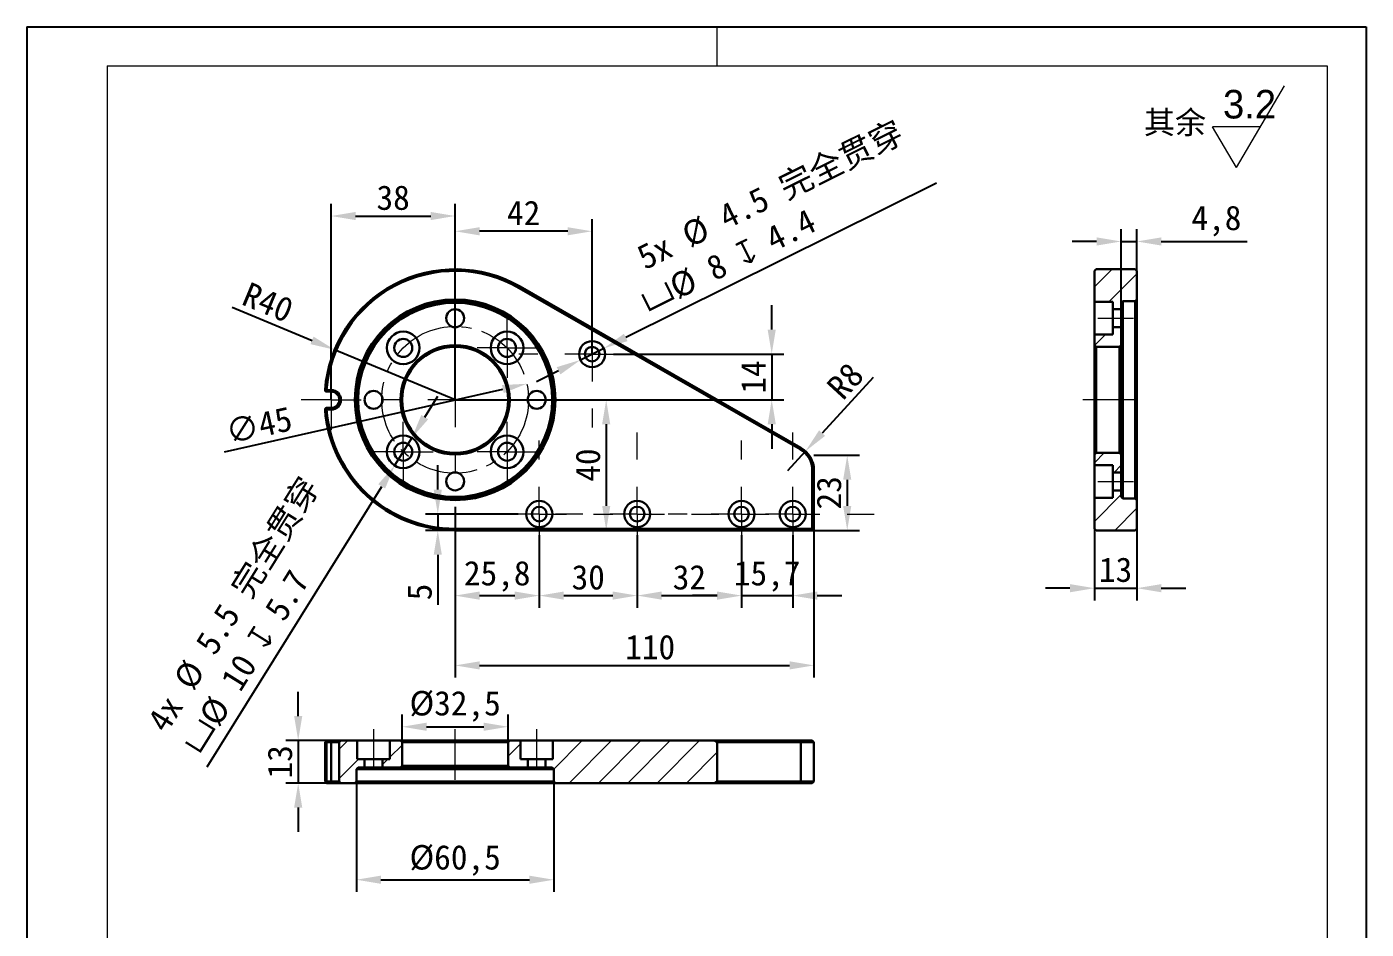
# Model space of a CAD drawing. Header units: millimetres. Extents: x 13 to 7248, y -1201 to 1478.
# Drawn here: x 2513.1 to 2923.7, y -887.9 to -611.3 of the extents above; entities that cross this region are included whole.
import ezdxf

# ---------------------------------------------------------------- set-up
doc = ezdxf.new("R2010")
doc.units = ezdxf.units.MM
doc.header["$LTSCALE"] = 5
doc.header["$PDSIZE"] = -1
doc.linetypes.add('CENTER2', pattern=[28.575, 19.05, -3.175, 3.175, -3.175])
doc.linetypes.add('SLD-实线', pattern=[0])
doc.layers.get('0').update_dxf_attribs({"lineweight": 30})
for name, color, linetype, lineweight in [('中心线层', 1, 'CENTER2', 13), ('剖面层', 2, 'Continuous', 15), ('粗实线', 7, 'SLD-实线', 15)]:
    doc.layers.add(name, color=color, linetype=linetype, lineweight=lineweight)
for name, color, linetype in [('图框', 7, 'SLD-实线'), ('文字层', 7, 'SLD-实线'), ('标注层', 96, 'SLD-实线')]:
    doc.layers.add(name, color=color, linetype=linetype)
doc.styles.add('SLDTEXTSTYLE0', font='')
doc.styles.add('SLDTEXTSTYLE3', font='', dxfattribs={"bigfont": 'bigfont'})
doc.styles.get("Standard").update_dxf_attribs({"font": ''})
doc.styles.get('SLDTEXTSTYLE0').set_extended_font_data('汉仪长仿宋体')
doc.styles.get('SLDTEXTSTYLE3').set_extended_font_data('汉仪长仿宋体')
doc.styles.get('Standard').set_extended_font_data('SimSun')
doc.dimstyles.new('副本3-1', dxfattribs={"dimscale": 3, "dimtxt": 2.5, "dimasz": 2.5, "dimexe": 1.25, "dimexo": 0, "dimtad": 1, "dimtxsty": 'Standard', "dimcen": 2.5, "dimclrt": 256, "dimadec": 0, "dimazin": 0, "dimtfac": 1, "dimtmove": 0, "dimatfit": 3, "dimfxl": 0, "dimarcsym": 0})
pattern_1 = [(45, (2508.13, -1202.947), (-4.49013, 4.49013), [])]

# ---------------------------------------------------------------- blocks, each defined once
blk = doc.blocks.new('*D365')
at = {"layer": 'Defpoints', "color": 0}
for p in [(2666.39, -720.73), (2622.48, -730.59)]:
    blk.add_point(p, dxfattribs=at)
at = {"layer": '标注层', "color": 0, "lineweight": -2}
blk.add_line((2573.69, -741.55), (2659.07, -722.37), dxfattribs=at)
at = {"layer": '标注层', "color": 0}
blk.add_solid([(2658.8, -721.15), (2659.35, -723.59), (2666.39, -720.73)], dxfattribs=at)
at = {"layer": '标注层', "insert": (2573.47, -731.99), "char_height": 7.5, "attachment_point": 1, "rotation": 12.6568}
blk.add_mtext('∅45', dxfattribs=at)
blk = doc.blocks.new('*D366')
at = {"layer": 'Defpoints', "color": 0}
for p in [(2644.44, -674.01), (2686.44, -711.66), (2644.44, -725.66)]:
    blk.add_point(p, dxfattribs=at)
at = {"layer": '标注层', "color": 0, "lineweight": -2}
for p, q in [((2644.44, -725.66), (2644.44, -670.26)), ((2686.44, -711.66), (2686.44, -670.26)), ((2678.94, -674.01), (2651.94, -674.01))]:
    blk.add_line(p, q, dxfattribs=at)
at = {"layer": '标注层', "color": 0}
for points in [[(2651.94, -672.76), (2651.94, -675.26), (2644.44, -674.01)], [(2678.94, -672.76), (2678.94, -675.26), (2686.44, -674.01)]]:
    blk.add_solid(points, dxfattribs=at)
at = {"layer": '标注层', "insert": (2665.44, -664.63), "char_height": 7.5, "attachment_point": 2}
blk.add_mtext('42', dxfattribs=at)
blk = doc.blocks.new('*D367')
at = {"layer": 'Defpoints', "color": 0}
for p in [(2644.44, -765.66), (2754.44, -765.66), (2754.44, -807.05)]:
    blk.add_point(p, dxfattribs=at)
at = {"layer": '标注层', "color": 0, "lineweight": -2}
for p, q in [((2644.44, -765.66), (2644.44, -810.8)), ((2754.44, -765.66), (2754.44, -810.8)), ((2651.94, -807.05), (2746.94, -807.05))]:
    blk.add_line(p, q, dxfattribs=at)
at = {"layer": '标注层', "color": 0}
for points in [[(2651.94, -805.8), (2651.94, -808.3), (2644.44, -807.05)], [(2746.94, -805.8), (2746.94, -808.3), (2754.44, -807.05)]]:
    blk.add_solid(points, dxfattribs=at)
at = {"layer": '标注层', "insert": (2704.23, -797.67), "char_height": 7.5, "attachment_point": 2}
blk.add_mtext('110', dxfattribs=at)
blk = doc.blocks.new('*D368')
at = {"layer": 'Defpoints', "color": 0}
for p in [(2754.44, -742.66), (2754.44, -765.66), (2764.63, -765.66)]:
    blk.add_point(p, dxfattribs=at)
at = {"layer": '标注层', "color": 0, "lineweight": -2}
for p, q in [((2754.44, -742.66), (2768.38, -742.66)), ((2764.63, -750.16), (2764.63, -758.16)), ((2754.44, -765.66), (2768.38, -765.66))]:
    blk.add_line(p, q, dxfattribs=at)
at = {"layer": '标注层', "color": 0}
for points in [[(2763.38, -750.16), (2765.88, -750.16), (2764.63, -742.66)], [(2763.38, -758.16), (2765.88, -758.16), (2764.63, -765.66)]]:
    blk.add_solid(points, dxfattribs=at)
at = {"layer": '标注层', "insert": (2755.25, -754.16), "char_height": 7.5, "attachment_point": 2, "rotation": 90}
blk.add_mtext('23', dxfattribs=at)
blk = doc.blocks.new('*D371')
at = {"layer": 'Defpoints', "color": 0}
for p in [(2644.44, -669.33), (2606.44, -725.66), (2644.44, -725.66)]:
    blk.add_point(p, dxfattribs=at)
at = {"layer": '标注层', "color": 0, "lineweight": -2}
for p, q in [((2606.44, -725.66), (2606.44, -665.58)), ((2644.44, -725.66), (2644.44, -665.58)), ((2613.94, -669.33), (2636.94, -669.33))]:
    blk.add_line(p, q, dxfattribs=at)
at = {"layer": '标注层', "color": 0}
for points in [[(2613.94, -668.08), (2613.94, -670.58), (2606.44, -669.33)], [(2636.94, -668.08), (2636.94, -670.58), (2644.44, -669.33)]]:
    blk.add_solid(points, dxfattribs=at)
at = {"layer": '标注层', "insert": (2625.44, -659.95), "char_height": 7.5, "attachment_point": 2}
blk.add_mtext('38', dxfattribs=at)
blk = doc.blocks.new('*D372')
at = {"layer": 'Defpoints', "color": 0}
for p in [(2607.49, -710.32), (2644.44, -725.66)]:
    blk.add_point(p, dxfattribs=at)
at = {"layer": '标注层', "color": 0, "lineweight": -2}
for p, q in [((2576.13, -697.3), (2600.57, -707.45)), ((2644.44, -725.66), (2607.49, -710.32))]:
    blk.add_line(p, q, dxfattribs=at)
at = {"layer": '标注层', "color": 0}
blk.add_solid([(2601.05, -706.29), (2600.09, -708.6), (2607.49, -710.32)], dxfattribs=at)
at = {"layer": '标注层', "insert": (2581.45, -689.36), "char_height": 7.5, "attachment_point": 1, "rotation": 337.4582}
blk.add_mtext('R40', dxfattribs=at)
blk = doc.blocks.new('*D373')
at = {"layer": 'Defpoints', "color": 0}
for p in [(2631.17, -737.32), (2625.89, -745.81)]:
    blk.add_point(p, dxfattribs=at)
at = {"layer": '标注层', "color": 0, "lineweight": -2}
for p, q in [((2635.13, -730.96), (2639.1, -724.59)), ((2631.17, -737.32), (2625.89, -745.81)), ((2568.44, -838.1), (2621.92, -752.18))]:
    blk.add_line(p, q, dxfattribs=at)
at = {"layer": '标注层', "color": 0}
for points in [[(2634.07, -730.29), (2636.19, -731.62), (2631.17, -737.32)], [(2620.86, -751.52), (2622.98, -752.84), (2625.89, -745.81)]]:
    blk.add_solid(points, dxfattribs=at)
at = {"layer": '标注层', "insert": (2549.62, -824.18), "char_height": 7.5, "attachment_point": 1, "rotation": 58.0983}
blk.add_mtext('4x %%C 5.5 完全贯穿\\P{\\fGDT|b0|i0|c134|p2;v}%%C 10 {\\fGDT|b0|i0|c134|p2;x} 5.7', dxfattribs=at)
blk = doc.blocks.new('*D374')
at = {"layer": 'Defpoints', "color": 0}
for p in [(2644.44, -758.41), (2670.24, -767.16), (2670.24, -785.66)]:
    blk.add_point(p, dxfattribs=at)
at = {"layer": '标注层', "color": 0, "lineweight": -2}
for p, q in [((2644.44, -758.41), (2644.44, -789.41)), ((2670.24, -767.16), (2670.24, -789.41)), ((2651.94, -785.66), (2662.74, -785.66))]:
    blk.add_line(p, q, dxfattribs=at)
at = {"layer": '标注层', "color": 0}
for points in [[(2651.94, -784.41), (2651.94, -786.91), (2644.44, -785.66)], [(2662.74, -784.41), (2662.74, -786.91), (2670.24, -785.66)]]:
    blk.add_solid(points, dxfattribs=at)
at = {"layer": '标注层', "insert": (2657.34, -775.03), "char_height": 7.5, "attachment_point": 2}
blk.add_mtext('25,8', dxfattribs=at)
blk = doc.blocks.new('*D375')
at = {"layer": 'Defpoints', "color": 0}
for p in [(2670.24, -767.16), (2700.24, -767.16), (2700.24, -785.66)]:
    blk.add_point(p, dxfattribs=at)
at = {"layer": '标注层', "color": 0, "lineweight": -2}
for p, q in [((2670.24, -767.16), (2670.24, -789.41)), ((2700.24, -767.16), (2700.24, -789.41)), ((2677.74, -785.66), (2692.74, -785.66))]:
    blk.add_line(p, q, dxfattribs=at)
at = {"layer": '标注层', "color": 0}
for points in [[(2677.74, -784.41), (2677.74, -786.91), (2670.24, -785.66)], [(2692.74, -784.41), (2692.74, -786.91), (2700.24, -785.66)]]:
    blk.add_solid(points, dxfattribs=at)
at = {"layer": '标注层', "insert": (2685.24, -776.28), "char_height": 7.5, "attachment_point": 2}
blk.add_mtext('30', dxfattribs=at)
blk = doc.blocks.new('*D376')
at = {"layer": 'Defpoints', "color": 0}
for p in [(2700.24, -767.16), (2732.24, -767.16), (2732.24, -785.66)]:
    blk.add_point(p, dxfattribs=at)
at = {"layer": '标注层', "color": 0, "lineweight": -2}
for p, q in [((2700.24, -767.16), (2700.24, -789.41)), ((2732.24, -767.16), (2732.24, -789.41)), ((2707.74, -785.66), (2724.74, -785.66))]:
    blk.add_line(p, q, dxfattribs=at)
at = {"layer": '标注层', "color": 0}
for points in [[(2707.74, -784.41), (2707.74, -786.91), (2700.24, -785.66)], [(2724.74, -784.41), (2724.74, -786.91), (2732.24, -785.66)]]:
    blk.add_solid(points, dxfattribs=at)
at = {"layer": '标注层', "insert": (2716.24, -776.28), "char_height": 7.5, "attachment_point": 2}
blk.add_mtext('32', dxfattribs=at)
blk = doc.blocks.new('*D377')
at = {"layer": 'Defpoints', "color": 0}
for p in [(2732.24, -767.16), (2747.94, -767.16), (2747.94, -785.66)]:
    blk.add_point(p, dxfattribs=at)
at = {"layer": '标注层', "color": 0, "lineweight": -2}
for p, q in [((2732.24, -767.16), (2732.24, -789.41)), ((2747.94, -767.16), (2747.94, -789.41)), ((2724.74, -785.66), (2717.24, -785.66)), ((2732.24, -785.66), (2747.94, -785.66)), ((2755.44, -785.66), (2762.94, -785.66))]:
    blk.add_line(p, q, dxfattribs=at)
at = {"layer": '标注层', "color": 0}
for points in [[(2724.74, -784.41), (2724.74, -786.91), (2732.24, -785.66)], [(2755.44, -784.41), (2755.44, -786.91), (2747.94, -785.66)]]:
    blk.add_solid(points, dxfattribs=at)
at = {"layer": '标注层', "insert": (2740.09, -775.03), "char_height": 7.5, "attachment_point": 2}
blk.add_mtext('15,7', dxfattribs=at)
blk = doc.blocks.new('*D378')
at = {"layer": 'Defpoints', "color": 0}
for p in [(2692.94, -711.66), (2644.44, -725.66), (2741.49, -725.66)]:
    blk.add_point(p, dxfattribs=at)
at = {"layer": '标注层', "color": 0, "lineweight": -2}
for p, q in [((2741.49, -704.16), (2741.49, -696.66)), ((2692.94, -711.66), (2745.24, -711.66)), ((2741.49, -711.66), (2741.49, -725.66)), ((2644.44, -725.66), (2745.24, -725.66)), ((2741.49, -733.16), (2741.49, -740.66))]:
    blk.add_line(p, q, dxfattribs=at)
at = {"layer": '标注层', "color": 0}
for points in [[(2740.24, -704.16), (2742.74, -704.16), (2741.49, -711.66)], [(2740.24, -733.16), (2742.74, -733.16), (2741.49, -725.66)]]:
    blk.add_solid(points, dxfattribs=at)
at = {"layer": '标注层', "insert": (2732.11, -718.66), "char_height": 7.5, "attachment_point": 2, "rotation": 90}
blk.add_mtext('14', dxfattribs=at)
blk = doc.blocks.new('*D379')
at = {"layer": 'Defpoints', "color": 0}
for p in [(2690.02, -709.88), (2682.85, -713.44)]:
    blk.add_point(p, dxfattribs=at)
at = {"layer": '标注层', "color": 0, "lineweight": -2}
for p, q in [((2791.98, -659.3), (2696.74, -706.55)), ((2682.85, -713.44), (2690.02, -709.88)), ((2676.14, -716.77), (2669.42, -720.1))]:
    blk.add_line(p, q, dxfattribs=at)
at = {"layer": '标注层', "color": 0}
for points in [[(2696.18, -705.43), (2697.3, -707.67), (2690.02, -709.88)], [(2675.58, -715.65), (2676.69, -717.89), (2682.85, -713.44)]]:
    blk.add_solid(points, dxfattribs=at)
at = {"layer": '标注层', "insert": (2694.77, -681.48), "char_height": 7.5, "attachment_point": 1, "rotation": 26.3853}
blk.add_mtext(' 5x %%C 4.5 完全贯穿\\P{\\fGDT|b0|i0|c134|p2;v}%%C 8 {\\fGDT|b0|i0|c134|p2;x} 4.4', dxfattribs=at)
blk = doc.blocks.new('*D380')
at = {"layer": 'Defpoints', "color": 0}
for p in [(2677.19, -725.66), (2644.44, -765.66), (2690.75, -765.66)]:
    blk.add_point(p, dxfattribs=at)
at = {"layer": '标注层', "color": 0, "lineweight": -2}
for p, q in [((2677.19, -725.66), (2694.5, -725.66)), ((2690.75, -733.16), (2690.75, -758.16)), ((2644.44, -765.66), (2694.5, -765.66))]:
    blk.add_line(p, q, dxfattribs=at)
at = {"layer": '标注层', "color": 0}
for points in [[(2689.5, -733.16), (2692, -733.16), (2690.75, -725.66)], [(2689.5, -758.16), (2692, -758.16), (2690.75, -765.66)]]:
    blk.add_solid(points, dxfattribs=at)
at = {"layer": '标注层', "insert": (2681.37, -745.66), "char_height": 7.5, "attachment_point": 2, "rotation": 90}
blk.add_mtext('40', dxfattribs=at)
blk = doc.blocks.new('*D381')
at = {"layer": 'Defpoints', "color": 0}
for p in [(2751.85, -741.4), (2746.44, -747.29)]:
    blk.add_point(p, dxfattribs=at)
at = {"layer": '标注层', "color": 0, "lineweight": -2}
for p, q in [((2772.56, -718.83), (2756.92, -735.87)), ((2746.44, -747.29), (2751.85, -741.4))]:
    blk.add_line(p, q, dxfattribs=at)
at = {"layer": '标注层', "color": 0}
blk.add_solid([(2756, -735.03), (2757.84, -736.72), (2751.85, -741.4)], dxfattribs=at)
at = {"layer": '标注层', "insert": (2757.78, -721.07), "char_height": 7.5, "attachment_point": 1, "rotation": 47.452}
blk.add_mtext('R8', dxfattribs=at)
blk = doc.blocks.new('*D382')
at = {"layer": 'Defpoints', "color": 0}
for p in [(2663.74, -760.66), (2639.12, -765.66), (2644.44, -765.66)]:
    blk.add_point(p, dxfattribs=at)
at = {"layer": '标注层', "color": 0, "lineweight": -2}
for p, q in [((2639.12, -753.16), (2639.12, -745.66)), ((2663.74, -760.66), (2635.37, -760.66)), ((2639.12, -760.66), (2639.12, -765.66)), ((2644.44, -765.66), (2635.37, -765.66)), ((2639.12, -773.16), (2639.12, -788.47))]:
    blk.add_line(p, q, dxfattribs=at)
at = {"layer": '标注层', "color": 0}
for points in [[(2637.87, -753.16), (2640.37, -753.16), (2639.12, -760.66)], [(2637.87, -773.16), (2640.37, -773.16), (2639.12, -765.66)]]:
    blk.add_solid(points, dxfattribs=at)
at = {"layer": '标注层', "insert": (2629.75, -784.56), "char_height": 7.5, "attachment_point": 2, "rotation": 90}
blk.add_mtext('5', dxfattribs=at)
blk = doc.blocks.new('SW_CENTERMARKSYMBOL_0')
at = {"color": 0, "linetype": 'SLD-实线', "lineweight": 0}
for p, q in [((0, 8.33), (0, 11.25)), ((0, 0), (0, 4.17)), ((-8.33, 0), (-11.25, 0)), ((0, 0), (-4.17, 0)), ((0, 0), (0, -4.17)), ((0, 0), (4.17, 0)), ((8.33, 0), (11.25, 0)), ((0, -8.33), (0, -11.25))]:
    blk.add_line(p, q, dxfattribs=at)
blk = doc.blocks.new('SW_CENTERMARKSYMBOL_1')
at = {"color": 0, "linetype": 'SLD-实线', "lineweight": 0}
for p, q in [((0, 8.33), (0, 11.25)), ((0, 0), (0, 4.17)), ((-8.33, 0), (-11.25, 0)), ((0, 0), (-4.17, 0)), ((0, 0), (0, -4.17)), ((0, 0), (4.17, 0)), ((8.33, 0), (11.25, 0)), ((0, -8.33), (0, -11.25))]:
    blk.add_line(p, q, dxfattribs=at)
blk = doc.blocks.new('SW_CENTERMARKSYMBOL_2')
at = {"color": 0, "linetype": 'SLD-实线', "lineweight": 0}
for p, q in [((0, 8.33), (0, 11.25)), ((0, 0), (0, 4.17)), ((-8.33, 0), (-11.25, 0)), ((0, 0), (-4.17, 0)), ((0, 0), (0, -4.17)), ((0, 0), (4.17, 0)), ((8.33, 0), (11.25, 0)), ((0, -8.33), (0, -11.25))]:
    blk.add_line(p, q, dxfattribs=at)
blk = doc.blocks.new('SW_CENTERMARKSYMBOL_3')
at = {"color": 0, "linetype": 'SLD-实线', "lineweight": 0}
for p, q in [((0, 8.33), (0, 11.25)), ((0, 0), (0, 4.17)), ((-8.33, 0), (-11.25, 0)), ((0, 0), (-4.17, 0)), ((0, 0), (0, -4.17)), ((0, 0), (4.17, 0)), ((8.33, 0), (11.25, 0)), ((0, -8.33), (0, -11.25))]:
    blk.add_line(p, q, dxfattribs=at)
blk = doc.blocks.new('SW_CENTERMARKSYMBOL_4')
at = {"color": 0, "linetype": 'SLD-实线', "lineweight": 0}
for p, q in [((0, 8.33), (0, 12.5)), ((0, 0), (0, 4.17)), ((-8.33, 0), (-12.5, 0)), ((0, 0), (-4.17, 0)), ((0, 0), (0, -4.17)), ((0, 0), (4.17, 0)), ((8.33, 0), (12.5, 0)), ((0, -8.33), (0, -12.5))]:
    blk.add_line(p, q, dxfattribs=at)
blk = doc.blocks.new('SW_CENTERMARKSYMBOL_5')
at = {"color": 0, "linetype": 'SLD-实线', "lineweight": 0}
for p, q in [((0, 8.33), (0, 12.5)), ((0, 0), (0, 4.17)), ((-8.33, 0), (-12.5, 0)), ((0, 0), (-4.17, 0)), ((0, 0), (0, -4.17)), ((0, 0), (4.17, 0)), ((8.33, 0), (12.5, 0)), ((0, -8.33), (0, -12.5))]:
    blk.add_line(p, q, dxfattribs=at)
blk = doc.blocks.new('SW_CENTERMARKSYMBOL_11')
at = {"color": 0, "linetype": 'SLD-实线', "lineweight": 0}
for p, q in [((0, 2.5), (0, 4.6)), ((0, 0), (0, 2.5)), ((-2.5, 0), (-4.6, 0)), ((0, 0), (-2.5, 0)), ((0, 0), (0, -2.5)), ((0, 0), (2.5, 0)), ((2.5, 0), (4.6, 0)), ((0, -2.5), (0, -4.6))]:
    blk.add_line(p, q, dxfattribs=at)
blk = doc.blocks.new('SW_CENTERMARKSYMBOL_12')
at = {"color": 0, "linetype": 'SLD-实线', "lineweight": 0}
for p, q in [((0, 2.5), (0, 4.6)), ((0, 0), (0, 2.5)), ((-2.5, 0), (-4.6, 0)), ((0, 0), (-2.5, 0)), ((0, 0), (0, -2.5)), ((0, 0), (2.5, 0)), ((2.5, 0), (4.6, 0)), ((0, -2.5), (0, -4.6))]:
    blk.add_line(p, q, dxfattribs=at)
blk = doc.blocks.new('SW_CENTERMARKSYMBOL_13')
at = {"color": 0, "linetype": 'SLD-实线', "lineweight": 0}
for p, q in [((0, 2.5), (0, 4.6)), ((0, 0), (0, 2.5)), ((-2.5, 0), (-4.6, 0)), ((0, 0), (-2.5, 0)), ((0, 0), (0, -2.5)), ((0, 0), (2.5, 0)), ((2.5, 0), (4.6, 0)), ((0, -2.5), (0, -4.6))]:
    blk.add_line(p, q, dxfattribs=at)
blk = doc.blocks.new('SW_CENTERMARKSYMBOL_14')
at = {"color": 0, "linetype": 'SLD-实线', "lineweight": 0}
for p, q in [((0, 2.5), (0, 4.6)), ((0, 0), (0, 2.5)), ((-2.5, 0), (-4.6, 0)), ((0, 0), (-2.5, 0)), ((0, 0), (0, -2.5)), ((0, 0), (2.5, 0)), ((2.5, 0), (4.6, 0)), ((0, -2.5), (0, -4.6))]:
    blk.add_line(p, q, dxfattribs=at)
blk = doc.blocks.new('*D383')
at = {"layer": 'Defpoints', "color": 0}
for p in [(2605.74, -830.1), (2596.33, -843.1), (2609.44, -843.1)]:
    blk.add_point(p, dxfattribs=at)
at = {"layer": '标注层', "color": 0, "lineweight": -2}
for p, q in [((2596.33, -822.6), (2596.33, -815.1)), ((2605.74, -830.1), (2592.58, -830.1)), ((2596.33, -830.1), (2596.33, -843.1)), ((2609.44, -843.1), (2592.58, -843.1)), ((2596.33, -850.6), (2596.33, -858.1))]:
    blk.add_line(p, q, dxfattribs=at)
at = {"layer": '标注层', "color": 0}
for points in [[(2595.08, -822.6), (2597.58, -822.6), (2596.33, -830.1)], [(2595.08, -850.6), (2597.58, -850.6), (2596.33, -843.1)]]:
    blk.add_solid(points, dxfattribs=at)
at = {"layer": '标注层', "insert": (2586.95, -836.6), "char_height": 7.5, "attachment_point": 2, "rotation": 90}
blk.add_mtext('13', dxfattribs=at)
blk = doc.blocks.new('*D385')
at = {"layer": 'Defpoints', "color": 0}
for p in [(2614.19, -842.6), (2674.69, -842.6), (2674.69, -872.73)]:
    blk.add_point(p, dxfattribs=at)
at = {"layer": '标注层', "color": 0, "lineweight": -2}
for p, q in [((2614.19, -842.6), (2614.19, -876.48)), ((2674.69, -842.6), (2674.69, -876.48)), ((2621.69, -872.73), (2667.19, -872.73))]:
    blk.add_line(p, q, dxfattribs=at)
at = {"layer": '标注层', "color": 0}
for points in [[(2621.69, -871.48), (2621.69, -873.98), (2614.19, -872.73)], [(2667.19, -871.48), (2667.19, -873.98), (2674.69, -872.73)]]:
    blk.add_solid(points, dxfattribs=at)
at = {"layer": '标注层', "insert": (2644.44, -862.1), "char_height": 7.5, "attachment_point": 2}
blk.add_mtext('%%c60,5', dxfattribs=at)
blk = doc.blocks.new('SW_SFSYMBOL_0')
at = {"color": 0, "linetype": 'SLD-实线', "lineweight": 0}
for p, q in [((8.23, -25), (37.72, 25)), ((8.23, -25), (-6.52, 0)), ((22.98, 0), (-6.52, 0))]:
    blk.add_line(p, q, dxfattribs=at)
at = {"color": 0, "linetype": 'SLD-实线', "lineweight": 0, "insert": (0, 22.56), "char_height": 17.5, "attachment_point": 1, "style": 'SLDTEXTSTYLE3'}
blk.add_mtext('3.2', dxfattribs=at)
blk = doc.blocks.new('*D721')
at = {"layer": 'Defpoints', "color": 0}
for p in [(2853.4, -677.13), (2848.6, -695.91), (2853.4, -694.91)]:
    blk.add_point(p, dxfattribs=at)
at = {"layer": '标注层', "color": 0, "lineweight": -2}
for p, q in [((2848.6, -695.91), (2848.6, -673.38)), ((2853.4, -694.91), (2853.4, -673.38)), ((2841.1, -677.13), (2833.6, -677.13)), ((2848.6, -677.13), (2853.4, -677.13)), ((2860.9, -677.13), (2887.23, -677.13))]:
    blk.add_line(p, q, dxfattribs=at)
at = {"layer": '标注层', "color": 0}
for points in [[(2841.1, -675.88), (2841.1, -678.38), (2848.6, -677.13)], [(2860.9, -675.88), (2860.9, -678.38), (2853.4, -677.13)]]:
    blk.add_solid(points, dxfattribs=at)
at = {"layer": '标注层', "insert": (2877.82, -670.87), "char_height": 7.5, "attachment_point": 5}
blk.add_mtext('4,8', dxfattribs=at)
blk = doc.blocks.new('*D722')
at = {"layer": 'Defpoints', "color": 0}
for p in [(2660.69, -825.85), (2628.19, -830.6), (2660.69, -830.6)]:
    blk.add_point(p, dxfattribs=at)
at = {"layer": '标注层', "color": 0, "lineweight": -2}
for p, q in [((2628.19, -830.6), (2628.19, -822.1)), ((2660.69, -830.6), (2660.69, -822.1)), ((2635.69, -825.85), (2653.19, -825.85))]:
    blk.add_line(p, q, dxfattribs=at)
at = {"layer": '标注层', "color": 0}
for points in [[(2635.69, -824.6), (2635.69, -827.1), (2628.19, -825.85)], [(2653.19, -824.6), (2653.19, -827.1), (2660.69, -825.85)]]:
    blk.add_solid(points, dxfattribs=at)
at = {"layer": '标注层', "insert": (2644.44, -819.6), "char_height": 7.5, "attachment_point": 5}
blk.add_mtext('%%C32,5', dxfattribs=at)
blk = doc.blocks.new('*D723')
at = {"layer": 'Defpoints', "color": 0}
for p in [(2840.4, -765.16), (2853.4, -765.16), (2853.4, -783.39)]:
    blk.add_point(p, dxfattribs=at)
at = {"layer": '标注层', "color": 0, "lineweight": -2}
for p, q in [((2840.4, -765.16), (2840.4, -787.14)), ((2853.4, -765.16), (2853.4, -787.14)), ((2832.9, -783.39), (2825.4, -783.39)), ((2840.4, -783.39), (2853.4, -783.39)), ((2860.9, -783.39), (2868.4, -783.39))]:
    blk.add_line(p, q, dxfattribs=at)
at = {"layer": '标注层', "color": 0}
for points in [[(2832.9, -782.14), (2832.9, -784.64), (2840.4, -783.39)], [(2860.9, -782.14), (2860.9, -784.64), (2853.4, -783.39)]]:
    blk.add_solid(points, dxfattribs=at)
at = {"layer": '标注层', "insert": (2846.9, -777.77), "char_height": 7.5, "attachment_point": 5}
blk.add_mtext('13', dxfattribs=at)

msp = doc.modelspace()

# ---------------------------------------------------------------- hatches: boundary and pattern name
at = {"layer": '剖面层'}
h = msp.add_hatch(dxfattribs=at)
h.set_pattern_fill('ANSI31', color=256, scale=2, style=0)
h.set_pattern_definition(pattern_1)
edge = h.paths.add_edge_path(flags=0)
edge.add_line((2846.1005, -697.9078), (2848.6005, -697.9078))
edge.add_line((2848.6005, -697.9078), (2848.6005, -695.9076))
edge.add_spline(control_points=[(2848.6005, -695.9076), (2848.7672, -695.7409), (2848.9339, -695.5743), (2849.1005, -695.4076)], knot_values=[0.1357652, 0.1357652, 0.1357652, 0.1357652, 0.13646588, 0.13646588, 0.13646588, 0.13646588], weights=[1, 1, 1, 1], degree=3, periodic=0)
edge.add_line((2849.1005, -695.4076), (2852.9005, -695.4076))
edge.add_spline(control_points=[(2852.9005, -695.4076), (2853.0672, -695.2409), (2853.2339, -695.0743), (2853.4005, -694.9076)], knot_values=[0.13879017, 0.13879017, 0.13879017, 0.13879017, 0.13950356, 0.13950356, 0.13950356, 0.13950356], weights=[1, 1, 1, 1], degree=3, periodic=0)
edge.add_line((2853.4005, -694.9076), (2853.4005, -686.1576))
edge.add_spline(control_points=[(2853.4005, -686.1576), (2853.2339, -685.9909), (2853.0672, -685.8243), (2852.9005, -685.6576)], knot_values=[0.04674724, 0.04674724, 0.04674724, 0.04674724, 0.04745435, 0.04745435, 0.04745435, 0.04745435], weights=[1, 1, 1, 1], degree=3, periodic=0)
edge.add_line((2852.9005, -685.6576), (2840.9005, -685.6576))
edge.add_spline(control_points=[(2840.9005, -685.6576), (2840.7339, -685.8243), (2840.5672, -685.9909), (2840.4005, -686.1576)], knot_values=[0.04056008, 0.04056008, 0.04056008, 0.04056008, 0.04126719, 0.04126719, 0.04126719, 0.04126719], weights=[1, 1, 1, 1], degree=3, periodic=0)
edge.add_line((2840.4005, -686.1576), (2840.4005, -695.6577))
edge.add_line((2840.4005, -695.6577), (2846.1005, -695.6577))
edge.add_line((2846.1005, -695.6577), (2846.1005, -697.9078))
h = msp.add_hatch(dxfattribs=at)
h.set_pattern_fill('ANSI31', color=256, scale=2, style=0)
h.set_pattern_definition(pattern_1)
edge = h.paths.add_edge_path(flags=0)
edge.add_line((2846.1005, -705.6575), (2840.4005, -705.6575))
edge.add_line((2840.4005, -705.6575), (2840.4005, -708.9076))
edge.add_spline(control_points=[(2840.4005, -708.9076), (2840.5672, -709.0743), (2840.7339, -709.241), (2840.9005, -709.4076)], knot_values=[0.02842916, 0.02842916, 0.02842916, 0.02842916, 0.02913626, 0.02913626, 0.02913626, 0.02913626], weights=[1, 1, 1, 1], degree=3, periodic=0)
edge.add_line((2840.9005, -709.4076), (2848.1005, -709.4076))
edge.add_spline(control_points=[(2848.1005, -709.4076), (2848.2672, -709.241), (2848.4339, -709.0743), (2848.6005, -708.9076)], knot_values=[0.07507491, 0.07507491, 0.07507491, 0.07507491, 0.07578263, 0.07578263, 0.07578263, 0.07578263], weights=[1, 1, 1, 1], degree=3, periodic=0)
edge.add_line((2848.6005, -708.9076), (2848.6005, -703.4074))
edge.add_line((2848.6005, -703.4074), (2846.1005, -703.4074))
edge.add_line((2846.1005, -703.4074), (2846.1005, -705.6575))
h = msp.add_hatch(dxfattribs=at)
h.set_pattern_fill('ANSI31', color=256, scale=2, style=0)
h.set_pattern_definition(pattern_1)
edge = h.paths.add_edge_path(flags=0)
edge.add_line((2846.1005, -747.9078), (2848.6005, -747.9078))
edge.add_line((2848.6005, -747.9078), (2848.6005, -742.4075))
edge.add_spline(control_points=[(2848.6005, -742.4075), (2848.4339, -742.2409), (2848.2672, -742.0742), (2848.1005, -741.9075)], knot_values=[0.02842916, 0.02842916, 0.02842916, 0.02842916, 0.02913626, 0.02913626, 0.02913626, 0.02913626], weights=[1, 1, 1, 1], degree=3, periodic=0)
edge.add_line((2848.1005, -741.9075), (2840.9005, -741.9075))
edge.add_spline(control_points=[(2840.9005, -741.9075), (2840.7339, -742.0742), (2840.5672, -742.2409), (2840.4005, -742.4075)], knot_values=[0.07507491, 0.07507491, 0.07507491, 0.07507491, 0.07578263, 0.07578263, 0.07578263, 0.07578263], weights=[1, 1, 1, 1], degree=3, periodic=0)
edge.add_line((2840.4005, -742.4075), (2840.4005, -745.6577))
edge.add_line((2840.4005, -745.6577), (2846.1005, -745.6577))
edge.add_line((2846.1005, -745.6577), (2846.1005, -747.9078))
h = msp.add_hatch(dxfattribs=at)
h.set_pattern_fill('ANSI31', color=256, scale=2, style=0)
h.set_pattern_definition(pattern_1)
edge = h.paths.add_edge_path(flags=0)
edge.add_line((2846.1005, -755.6575), (2840.4005, -755.6575))
edge.add_line((2840.4005, -755.6575), (2840.4005, -765.1576))
edge.add_line((2840.4005, -765.1576), (2840.9005, -765.6576))
edge.add_line((2840.9005, -765.6576), (2852.9005, -765.6576))
edge.add_line((2852.9005, -765.6576), (2853.4005, -765.1576))
edge.add_line((2853.4005, -765.1576), (2853.4005, -756.4076))
edge.add_spline(control_points=[(2853.4005, -756.4076), (2853.2339, -756.2409), (2853.0672, -756.0742), (2852.9005, -755.9076)], knot_values=[0.0521865, 0.0521865, 0.0521865, 0.0521865, 0.0528936, 0.0528936, 0.0528936, 0.0528936], weights=[1, 1, 1, 1], degree=3, periodic=0)
edge.add_line((2852.9005, -755.9076), (2849.1005, -755.9076))
edge.add_spline(control_points=[(2849.1005, -755.9076), (2848.9653, -755.7723), (2848.83, -755.6371), (2848.6948, -755.5019), (2848.6634, -755.4704), (2848.6319, -755.439), (2848.6005, -755.4076)], knot_values=[0.051338, 0.051338, 0.051338, 0.051338, 0.05191175, 0.05191175, 0.05191175, 0.0520451, 0.0520451, 0.0520451, 0.0520451], weights=[1, 1, 1, 1, 1, 1, 1], degree=3, periodic=0)
edge.add_line((2848.6005, -755.4076), (2848.6005, -753.4074))
edge.add_line((2848.6005, -753.4074), (2846.1005, -753.4074))
edge.add_line((2846.1005, -753.4074), (2846.1005, -755.6575))
h = msp.add_hatch(dxfattribs=at)
h.set_pattern_fill('ANSI31', color=256, scale=2, style=0)
h.set_pattern_definition(pattern_1)
h.paths.add_polyline_path([(2614.4376, -835.7972), (2614.4376, -830.0972), (2609.4376, -830.0972), (2608.9376, -830.5972), (2608.9376, -842.5972), (2609.4376, -843.0972), (2613.6876, -843.0972), (2614.1876, -842.5972), (2614.1876, -838.7972), (2614.6876, -838.2972), (2616.6876, -838.2972), (2616.6876, -835.7972)], flags=0)
h = msp.add_hatch(dxfattribs=at)
h.set_pattern_fill('ANSI31', color=256, scale=2, style=0)
h.set_pattern_definition(pattern_1)
h.paths.add_polyline_path([(2622.1876, -835.7972), (2622.1876, -838.2972), (2627.6876, -838.2972), (2628.1876, -837.7972), (2628.1876, -830.5972), (2627.6876, -830.0972), (2624.4376, -830.0972), (2624.4376, -835.7972)], flags=0)
h = msp.add_hatch(dxfattribs=at)
h.set_pattern_fill('ANSI31', color=256, scale=2, style=0)
h.set_pattern_definition(pattern_1)
h.paths.add_polyline_path([(2664.4376, -835.7972), (2664.4376, -830.0972), (2661.1876, -830.0972), (2660.6876, -830.5972), (2660.6876, -837.7972), (2661.1876, -838.2972), (2666.6876, -838.2972), (2666.6876, -835.7972)], flags=0)
h = msp.add_hatch(dxfattribs=at)
h.set_pattern_fill('ANSI31', color=256, scale=2, style=0)
h.set_pattern_definition(pattern_1)
h.paths.add_polyline_path([(2672.1876, -835.7972), (2672.1876, -838.2972), (2674.1876, -838.2972), (2674.6876, -838.7972), (2674.6876, -842.5972), (2675.1876, -843.0972), (2723.8054, -843.0972), (2724.8101, -842.5972), (2724.8101, -830.5972), (2723.8054, -830.0972), (2674.4376, -830.0972), (2674.4376, -835.7972)], flags=0)

# ---------------------------------------------------------------- linework, layer by layer
for p, q in [((2840.9005, -685.6576), (2840.4005, -686.1576)), ((2840.9005, -685.6576), (2852.9005, -685.6576)), ((2853.4005, -686.1576), (2852.9005, -685.6576)), ((2840.4005, -695.6577), (2840.4005, -686.1576)), ((2853.4005, -694.9076), (2853.4005, -686.1576)), ((2664.0961, -691.3969), (2664.3449, -690.9632)), ((2750.1702, -740.7855), (2664.0961, -691.3969)), ((2664.3449, -690.9632), (2750.419, -740.3518)), ((2846.1005, -695.6577), (2840.4005, -695.6577)), ((2840.4005, -695.6577), (2840.4005, -705.6575)), ((2846.1005, -697.9078), (2846.1005, -695.6577)), ((2848.6005, -697.9078), (2846.1005, -697.9078)), ((2846.1005, -697.9078), (2846.1005, -703.4074)), ((2849.1005, -695.4076), (2848.6005, -695.9076)), ((2848.6005, -695.9076), (2848.6005, -697.9078)), ((2848.6005, -697.9078), (2848.6005, -703.4074)), ((2849.1005, -695.4076), (2852.9005, -695.4076)), ((2849.1005, -695.4076), (2849.1005, -755.9076)), ((2852.9005, -695.4076), (2853.4005, -694.9076)), ((2852.9005, -755.9076), (2852.9005, -695.4076)), ((2853.4005, -694.9076), (2853.4005, -756.4076)), ((2840.4005, -708.9076), (2840.4005, -705.6575)), ((2840.4005, -705.6575), (2846.1005, -705.6575)), ((2846.1005, -705.6575), (2846.1005, -703.4074)), ((2846.1005, -703.4074), (2848.6005, -703.4074)), ((2848.6005, -703.4074), (2848.6005, -708.9076)), ((2840.4005, -708.9076), (2840.9005, -709.4076)), ((2840.4005, -742.4075), (2840.4005, -708.9076)), ((2848.1005, -709.4076), (2840.9005, -709.4076)), ((2840.9005, -709.4076), (2840.9005, -741.9075)), ((2848.1005, -709.4076), (2848.6005, -708.9076)), ((2848.1005, -741.9075), (2848.1005, -709.4076)), ((2848.6005, -708.9076), (2848.6005, -742.4075)), ((2605.0517, -722.6576), (2604.5531, -722.6196)), ((2605.0517, -722.6576), (2606.4376, -722.6576)), ((2605.0517, -722.6576), (2605.0517, -723.1576)), ((2606.4376, -723.1576), (2605.0517, -723.1576)), ((2606.4376, -722.6576), (2606.4376, -723.1576)), ((2604.5531, -728.6956), (2605.0517, -728.6576)), ((2605.0517, -728.1576), (2606.4376, -728.1576)), ((2605.0517, -728.1576), (2605.0517, -728.6576)), ((2606.4376, -728.6576), (2605.0517, -728.6576)), ((2606.4376, -728.1576), (2606.4376, -728.6576)), ((2750.1702, -740.7855), (2750.419, -740.3518)), ((2840.9005, -741.9075), (2840.4005, -742.4075)), ((2840.4005, -745.6577), (2840.4005, -742.4075)), ((2840.9005, -741.9075), (2848.1005, -741.9075)), ((2848.6005, -742.4075), (2848.1005, -741.9075)), ((2848.6005, -742.4075), (2848.6005, -747.9078)), ((2753.9376, -765.1576), (2753.9376, -747.2907)), ((2753.9376, -747.2907), (2754.4376, -747.2907)), ((2754.4376, -747.2907), (2754.4376, -765.6576)), ((2846.1005, -745.6577), (2840.4005, -745.6577)), ((2840.4005, -745.6577), (2840.4005, -755.6575)), ((2846.1005, -747.9078), (2846.1005, -745.6577)), ((2848.6005, -747.9078), (2846.1005, -747.9078)), ((2846.1005, -747.9078), (2846.1005, -753.4074)), ((2848.6005, -747.9078), (2848.6005, -753.4074)), ((2846.1005, -755.6575), (2846.1005, -753.4074)), ((2846.1005, -753.4074), (2848.6005, -753.4074)), ((2848.6005, -753.4074), (2848.6005, -755.4076)), ((2848.6005, -755.4076), (2849.1005, -755.9076)), ((2840.4005, -755.6575), (2846.1005, -755.6575)), ((2840.4005, -765.1576), (2840.4005, -755.6575)), ((2852.9005, -755.9076), (2849.1005, -755.9076)), ((2853.4005, -756.4076), (2852.9005, -755.9076)), ((2853.4005, -765.1576), (2853.4005, -756.4076)), ((2644.4376, -765.1576), (2753.9376, -765.1576)), ((2644.4376, -765.6576), (2644.4376, -765.1576)), ((2754.4376, -765.6576), (2644.4376, -765.6576)), ((2754.4376, -765.6576), (2753.9376, -765.1576)), ((2840.4005, -765.1576), (2840.9005, -765.6576)), ((2852.9005, -765.6576), (2840.9005, -765.6576)), ((2852.9005, -765.6576), (2853.4005, -765.1576)), ((2605.0517, -830.0972), (2604.5517, -830.5972)), ((2604.5517, -830.5972), (2604.5517, -842.5972)), ((2605.0517, -830.5972), (2604.5517, -830.5972)), ((2605.0517, -830.5972), (2605.0517, -830.0972)), ((2605.0517, -830.0972), (2606.4376, -830.0972)), ((2606.4376, -830.5972), (2605.0517, -830.5972)), ((2605.0517, -830.5972), (2605.0517, -842.5972)), ((2606.4376, -830.5972), (2606.4376, -830.0972)), ((2606.4376, -830.0972), (2609.4376, -830.0972)), ((2608.9376, -830.5972), (2606.4376, -830.5972)), ((2606.4376, -842.5972), (2606.4376, -830.5972)), ((2609.4376, -830.0972), (2608.9376, -830.5972)), ((2608.9376, -842.5972), (2608.9376, -830.5972)), ((2609.4376, -830.0972), (2614.4376, -830.0972)), ((2614.4376, -830.0972), (2614.4376, -835.7972)), ((2624.4376, -830.0972), (2614.4376, -830.0972)), ((2624.4376, -835.7972), (2624.4376, -830.0972)), ((2624.4376, -830.0972), (2627.6876, -830.0972)), ((2628.1876, -830.5972), (2627.6876, -830.0972)), ((2627.6876, -830.0972), (2661.1876, -830.0972)), ((2628.1876, -830.5972), (2628.1876, -837.7972)), ((2660.6876, -830.5972), (2628.1876, -830.5972)), ((2661.1876, -830.0972), (2660.6876, -830.5972)), ((2660.6876, -837.7972), (2660.6876, -830.5972)), ((2661.1876, -830.0972), (2664.4376, -830.0972)), ((2664.4376, -830.0972), (2664.4376, -835.7972)), ((2674.4376, -830.0972), (2664.4376, -830.0972)), ((2674.4376, -835.7972), (2674.4376, -830.0972)), ((2674.4376, -830.0972), (2723.8054, -830.0972)), ((2724.8101, -830.5972), (2723.8054, -830.0972)), ((2723.8054, -830.0972), (2750.1702, -830.0972)), ((2724.8101, -830.5972), (2724.8101, -842.5972)), ((2750.419, -830.5972), (2724.8101, -830.5972)), ((2750.1702, -830.0972), (2750.419, -830.5972)), ((2750.1702, -830.0972), (2753.9376, -830.0972)), ((2750.419, -842.5972), (2750.419, -830.5972)), ((2754.4376, -830.5972), (2750.419, -830.5972)), ((2753.9376, -830.0972), (2754.4376, -830.5972)), ((2754.4376, -830.5972), (2754.4376, -842.5972)), ((2614.4376, -835.7972), (2616.6876, -835.7972)), ((2616.6876, -835.7972), (2616.6876, -838.2972)), ((2622.1876, -835.7972), (2616.6876, -835.7972)), ((2622.1876, -835.7972), (2624.4376, -835.7972)), ((2622.1876, -838.2972), (2622.1876, -835.7972)), ((2664.4376, -835.7972), (2666.6876, -835.7972)), ((2666.6876, -835.7972), (2666.6876, -838.2972)), ((2672.1876, -835.7972), (2666.6876, -835.7972)), ((2672.1876, -835.7972), (2674.4376, -835.7972)), ((2672.1876, -838.2972), (2672.1876, -835.7972)), ((2614.6876, -838.2972), (2614.1876, -838.7972)), ((2614.1876, -842.5972), (2614.1876, -838.7972)), ((2674.6876, -838.7972), (2614.1876, -838.7972)), ((2616.6876, -838.2972), (2614.6876, -838.2972)), ((2622.1876, -838.2972), (2616.6876, -838.2972)), ((2627.6876, -838.2972), (2622.1876, -838.2972)), ((2627.6876, -838.2972), (2628.1876, -837.7972)), ((2661.1876, -838.2972), (2627.6876, -838.2972)), ((2628.1876, -837.7972), (2660.6876, -837.7972)), ((2660.6876, -837.7972), (2661.1876, -838.2972)), ((2666.6876, -838.2972), (2661.1876, -838.2972)), ((2672.1876, -838.2972), (2666.6876, -838.2972)), ((2674.1876, -838.2972), (2672.1876, -838.2972)), ((2674.6876, -838.7972), (2674.1876, -838.2972)), ((2674.6876, -838.7972), (2674.6876, -842.5972)), ((2604.5517, -842.5972), (2605.0517, -843.0972)), ((2604.5517, -842.5972), (2605.0517, -842.5972)), ((2605.0517, -842.5972), (2606.4376, -842.5972)), ((2605.0517, -842.5972), (2605.0517, -843.0972)), ((2606.4376, -843.0972), (2605.0517, -843.0972)), ((2606.4376, -842.5972), (2608.9376, -842.5972)), ((2606.4376, -842.5972), (2606.4376, -843.0972)), ((2609.4376, -843.0972), (2606.4376, -843.0972)), ((2608.9376, -842.5972), (2609.4376, -843.0972)), ((2609.4376, -843.0972), (2613.6876, -843.0972)), ((2613.6876, -843.0972), (2614.1876, -842.5972)), ((2675.1876, -843.0972), (2613.6876, -843.0972)), ((2614.1876, -842.5972), (2674.6876, -842.5972)), ((2674.6876, -842.5972), (2675.1876, -843.0972)), ((2675.1876, -843.0972), (2723.8054, -843.0972)), ((2723.8054, -843.0972), (2724.8101, -842.5972)), ((2750.1702, -843.0972), (2723.8054, -843.0972)), ((2724.8101, -842.5972), (2750.419, -842.5972)), ((2750.1702, -843.0972), (2750.419, -842.5972)), ((2753.9376, -843.0972), (2750.1702, -843.0972)), ((2750.419, -842.5972), (2754.4376, -842.5972)), ((2753.9376, -843.0972), (2754.4376, -842.5972))]:
    msp.add_line(p, q)
for centre, radius in [((2644.4376, -725.6576), 30.75), ((2644.4376, -725.6576), 30.25), ((2644.4376, -725.6576), 29.75), ((2644.4376, -700.6576), 2.75), ((2628.5277, -709.7477), 5), ((2660.3475, -709.7477), 5), ((2628.5277, -709.7477), 2.75), ((2644.4376, -725.6576), 16.75), ((2644.4376, -725.6576), 16.25), ((2660.3475, -709.7477), 2.75), ((2686.4376, -711.6576), 4), ((2686.4376, -711.6576), 2.25), ((2619.4376, -725.6576), 2.75), ((2669.4376, -725.6576), 2.75), ((2628.5277, -741.5675), 5), ((2628.5277, -741.5675), 2.75), ((2660.3475, -741.5675), 5), ((2660.3475, -741.5675), 2.75), ((2644.4376, -750.6576), 2.75), ((2670.2376, -760.6576), 4), ((2670.2376, -760.6576), 2.25), ((2700.2376, -760.6576), 4), ((2700.2376, -760.6576), 2.25), ((2732.2376, -760.6576), 4), ((2732.2376, -760.6576), 2.25), ((2747.9376, -760.6576), 4), ((2747.9376, -760.6576), 2.25)]:
    msp.add_circle(centre, radius)
for centre, radius, start, end in [((2644.4376, -725.6576), 40, 60.153188, 175.644227), ((2644.4376, -725.6576), 39.5, 60.153188, 175.644227), ((2605.0517, -722.6576), 0.5, 175.644227, 270), ((2606.4376, -725.6576), 3, 270, 90), ((2606.4376, -725.6576), 2.5, 270, 90), ((2605.0517, -728.6576), 0.5, 90, 184.355773), ((2644.4376, -725.6576), 40, 184.355773, 270), ((2644.4376, -725.6576), 39.5, 184.355773, 270), ((2746.4376, -747.2907), 7.5, 0, 60.153188), ((2746.4376, -747.2907), 8, 0, 60.153188)]:
    msp.add_arc(centre, radius, start, end)
at = {"layer": '中心线层', "ltscale": 0.5}
for p, q in [((2841.5005, -700.6576), (2852.4005, -700.6576)), ((2852.4505, -725.6576), (2836.9005, -725.6576)), ((2841.5005, -750.6576), (2852.4005, -750.6576)), ((2619.4376, -826.5972), (2619.4376, -839.1972)), ((2644.4376, -842.0972), (2644.4376, -826.5972)), ((2669.4376, -839.1972), (2669.4376, -826.5972))]:
    msp.add_line(p, q, dxfattribs=at)
at = {"layer": '中心线层', "ltscale": 0.2}
msp.add_circle((2644.4376, -725.6576), 22.5, dxfattribs=at)
at = {"layer": '图框'}
for p, q in [((2513.13, -611.347), (2923.73, -611.347)), ((2513.13, -611.347), (2513.13, -1199.947)), ((2923.73, -611.347), (2923.73, -1199.947))]:
    msp.add_line(p, q, dxfattribs=at)
at = {"layer": '粗实线'}
for p, q in [((2724.73, -623.347), (2724.73, -611.347)), ((2537.73, -623.347), (2911.73, -623.347)), ((2537.73, -623.347), (2537.73, -1187.347)), ((2911.73, -623.347), (2911.73, -1187.347))]:
    msp.add_line(p, q, dxfattribs=at)

# ---------------------------------------------------------------- block references
at = {"layer": '中心线层', "xscale": 2, "yscale": 2, "zscale": 2}
for name, p in [('SW_CENTERMARKSYMBOL_1', (2686.4376, -711.6576)), ('SW_CENTERMARKSYMBOL_13', (2660.3475, -709.7477)), ('SW_CENTERMARKSYMBOL_0', (2644.4376, -725.6576)), ('SW_CENTERMARKSYMBOL_14', (2606.4376, -725.6576)), ('SW_CENTERMARKSYMBOL_11', (2628.5277, -741.5675)), ('SW_CENTERMARKSYMBOL_12', (2660.3475, -741.5675)), ('SW_CENTERMARKSYMBOL_2', (2670.2376, -760.6576)), ('SW_CENTERMARKSYMBOL_3', (2732.2376, -760.6576)), ('SW_CENTERMARKSYMBOL_5', (2747.9376, -760.6576))]:
    msp.add_blockref(name, p, dxfattribs=at)
at = {"layer": '文字层', "xscale": 0.5, "yscale": 0.5, "zscale": 0.5}
msp.add_blockref('SW_SFSYMBOL_0', (2879.8386, -641.9702), dxfattribs=at)
at = {"layer": '标注层', "xscale": 2, "yscale": 2, "zscale": 2}
msp.add_blockref('SW_CENTERMARKSYMBOL_4', (2700.2376, -760.6576), dxfattribs=at)

# ---------------------------------------------------------------- texts
at = {"layer": '文字层', "insert": (2855.5589, -637.1427), "char_height": 7, "attachment_point": 1, "style": 'SLDTEXTSTYLE0'}
msp.add_mtext('其余', dxfattribs=at)

# ---------------------------------------------------------------- dimensions: what is measured, and where the dimension line sits
at = {"layer": '标注层'}
for p1, p2, text, picture, middle in [((2682.8543, -713.4352), (2690.0209, -709.88), ' 5x %%C 4.5 完全贯穿\\P{\\fGDT|b0|i0|c134|p2;v}%%C 8 {\\fGDT|b0|i0|c134|p2;x} 4.4', '*D379', (2742.12, -669.9655)), ((2631.17, -737.3227), (2625.8854, -745.8123), '4x %%C 5.5 完全贯穿\\P{\\fGDT|b0|i0|c134|p2;v}%%C 10 {\\fGDT|b0|i0|c134|p2;x} 5.7', '*D373', (2582.4981, -791.6633))]:
    dim = msp.add_diameter_dim_2p(p1=p1, p2=p2, text=text, dimstyle='副本3-1', dxfattribs=at)
    dim.commit()
    dim.dimension.update_dxf_attribs({"geometry": picture, "text_midpoint": middle})
for base, p1, p2, picture, middle in [((2644.4376, -669.3275), (2606.4376, -725.6576), (2644.4376, -725.6576), '*D371', (2625.4376, -669.3275)), ((2644.4376, -674.0081), (2686.4376, -711.6576), (2644.4376, -725.6576), '*D366', (2665.4376, -674.0081)), ((2670.2376, -785.6576), (2644.4376, -758.4076), (2670.2376, -767.1576), '*D374', (2657.3376, -785.6576)), ((2754.4376, -807.0477), (2644.4376, -765.6576), (2754.4376, -765.6576), '*D367', (2704.2259, -807.0477)), ((2700.2376, -785.6576), (2670.2376, -767.1576), (2700.2376, -767.1576), '*D375', (2685.2376, -785.6576)), ((2732.2376, -785.6576), (2700.2376, -767.1576), (2732.2376, -767.1576), '*D376', (2716.2376, -785.6576)), ((2747.9376, -785.6576), (2732.2376, -767.1576), (2747.9376, -767.1576), '*D377', (2740.0876, -785.6576))]:
    dim = msp.add_linear_dim(base=base, p1=p1, p2=p2, dimstyle='副本3-1', dxfattribs=at)
    dim.commit()
    dim.dimension.update_dxf_attribs({"geometry": picture, "text_midpoint": middle, "dimtype": 160})
for base, p1, p2, picture, middle in [((2853.4005, -677.1258), (2848.6005, -695.9076), (2853.4005, -694.9076), '*D721', (2877.8174, -670.8723)), ((2853.4005, -783.3935), (2840.4005, -765.1576), (2853.4005, -765.1576), '*D723', (2846.9005, -777.7685))]:
    dim = msp.add_linear_dim(base=base, p1=p1, p2=p2, dimstyle='副本3-1', dxfattribs=at)
    dim.commit()
    dim.dimension.update_dxf_attribs({"geometry": picture, "text_midpoint": middle})
dim = msp.add_radius_dim(center=(2644.4376, -725.6576), mpoint=(2607.4936, -710.3233), dimstyle='副本3-1', dxfattribs=at)
dim.commit()
dim.dimension.update_dxf_attribs({"geometry": '*D372', "text_midpoint": (2587.0405, -695.7436)})
for base, p1, p2, picture, middle in [((2741.4892, -725.6576), (2692.9376, -711.6576), (2644.4376, -725.6576), '*D378', (2741.4892, -718.6576)), ((2690.748, -765.6576), (2677.1876, -725.6576), (2644.4376, -765.6576), '*D380', (2690.748, -745.6576)), ((2764.6273, -765.6576), (2754.4376, -742.6576), (2754.4376, -765.6576), '*D368', (2764.6273, -754.1576)), ((2639.1207, -765.6576), (2663.7376, -760.6576), (2644.4376, -765.6576), '*D382', (2639.1207, -784.5647)), ((2596.3289, -843.0972), (2605.7446, -830.0972), (2609.4376, -843.0972), '*D383', (2596.3289, -836.5972))]:
    dim = msp.add_linear_dim(base=base, p1=p1, p2=p2, angle=90, dimstyle='副本3-1', dxfattribs=at)
    dim.commit()
    dim.dimension.update_dxf_attribs({"geometry": picture, "text_midpoint": middle, "dimtype": 160})
dim = msp.add_radius_dim(center=(2746.4376, -747.2907), mpoint=(2751.8472, -741.397), dimstyle='副本3-1', dxfattribs=at)
dim.commit()
dim.dimension.update_dxf_attribs({"geometry": '*D381', "text_midpoint": (2767.9887, -723.8113), "dimtype": 164})
dim = msp.add_diameter_dim_2p(p1=(2622.4843, -730.5876), p2=(2666.3908, -720.7276), dimstyle='副本3-1', dxfattribs=at)
dim.commit()
dim.dimension.update_dxf_attribs({"geometry": '*D365', "text_midpoint": (2582.9826, -739.4584), "dimtype": 163})
dim = msp.add_linear_dim(base=(2660.6876, -825.8531), p1=(2628.1876, -830.5972), p2=(2660.6876, -830.5972), text='%%C<>', dimstyle='副本3-1', dxfattribs=at)
dim.commit()
dim.dimension.update_dxf_attribs({"geometry": '*D722', "text_midpoint": (2644.4376, -819.5996)})
dim = msp.add_linear_dim(base=(2674.6876, -872.7344), p1=(2614.1876, -842.5972), p2=(2674.6876, -842.5972), text='%%c<>', dimstyle='副本3-1', dxfattribs=at)
dim.commit()
dim.dimension.update_dxf_attribs({"geometry": '*D385', "text_midpoint": (2644.4376, -872.7344), "dimtype": 160})

doc.saveas('drawing.dxf')
